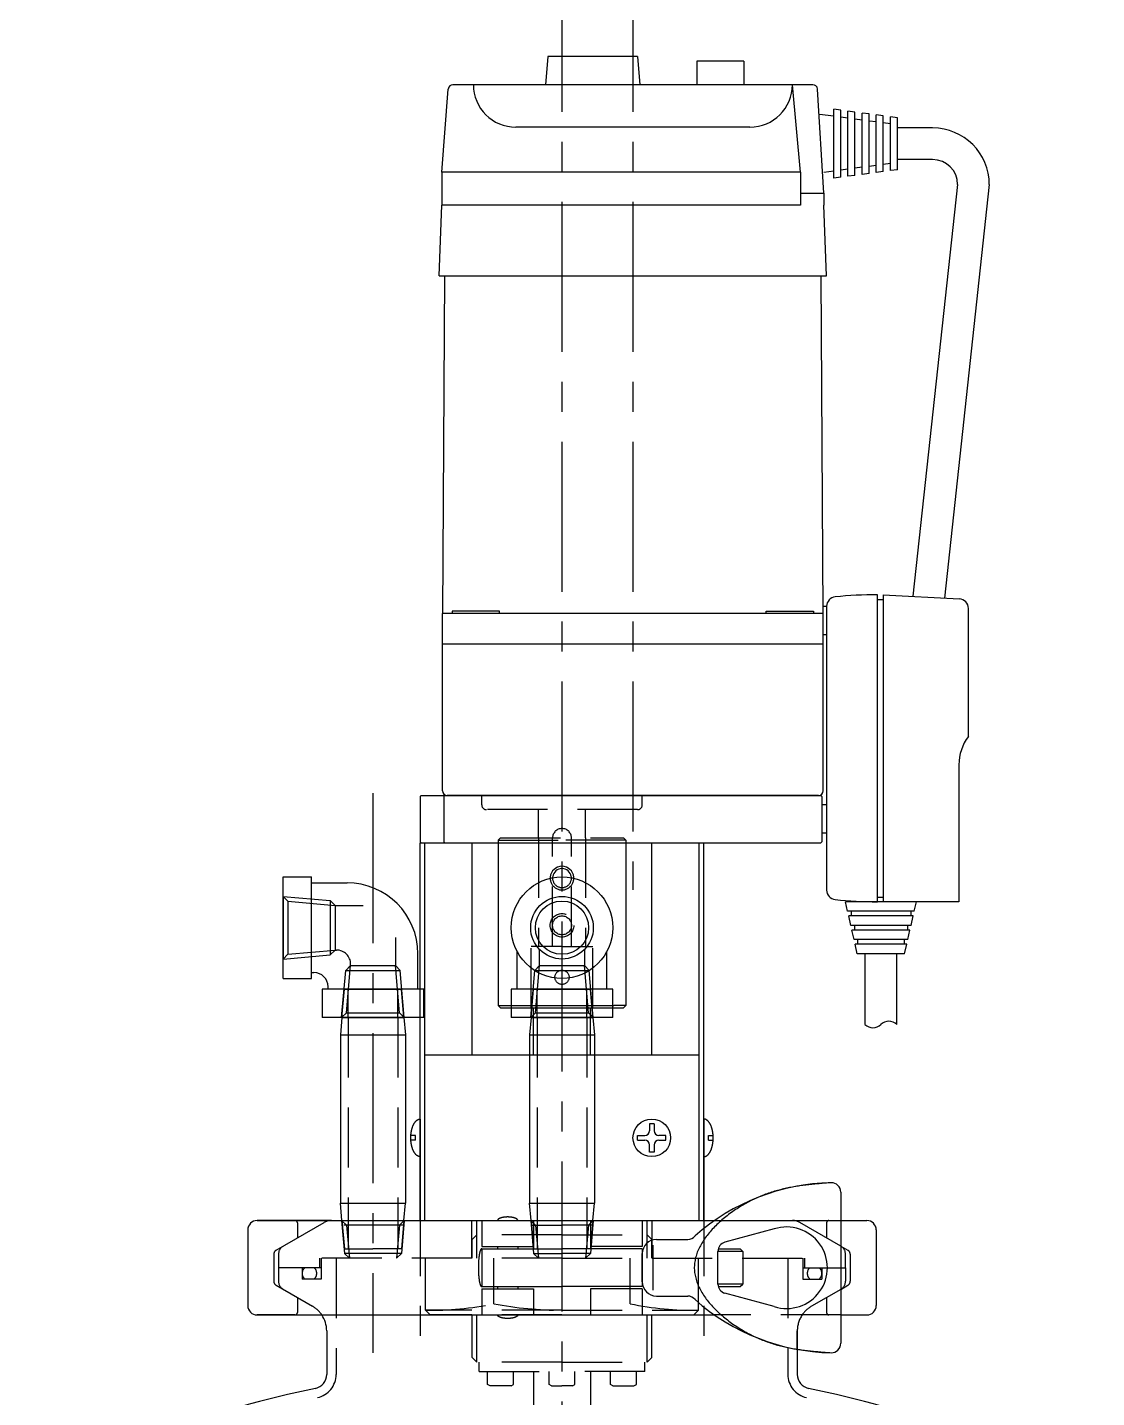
# Model space of a CAD drawing. Extents: x -205 to 734, y -924 to 175.
# Drawn here: x -113.1 to 113.1, y -487.5 to -197.4 of the extents above; entities that cross this region are included whole.
import ezdxf

# ---------------------------------------------------------------- set-up
doc = ezdxf.new("R2010")
doc.units = 0
doc.linetypes.add('CENTER', pattern=[50.8, 31.75, -6.35, 6.35, -6.35])
doc.linetypes.add('DASHED', pattern=[19.05, 12.7, -6.35])
doc.layers.get('0').update_dxf_attribs({"linetype": 'CONTINUOUS'})
doc.layers.add('CENTER', color=1, linetype='CENTER')

msp = doc.modelspace()

# ---------------------------------------------------------------- linework, layer by layer
at = {"color": 7, "linetype": 'CONTINUOUS'}
for p, q in [((-3, -203.5), (-3.5, -209.5)), ((16, -203.5), (-3, -203.5)), ((16, -203.5), (16.5, -209.5)), ((38.5, -204.5), (28.5, -204.5)), ((28.5, -204.5), (28.5, -209.5)), ((38.5, -204.5), (38.5, -209.5)), ((-25.4, -228), (-24.07, -210.42)), ((53.07, -209.5), (-23.07, -209.5)), ((50.5, -228), (48.75, -209.5)), ((55.4, -232.5), (54.07, -210.42)), ((57.5, -216.2), (54.48, -215.8)), ((57.5, -229.3), (57.5, -214.7)), ((59, -214.9), (57.5, -214.7)), ((59, -229.1), (59, -214.9)), ((60.49, -216.6), (59, -216.4)), ((60.5, -228.9), (60.5, -215.1)), ((62, -215.3), (60.5, -215.1)), ((62, -228.7), (62, -215.3)), ((63.5, -217), (62, -216.8)), ((65, -215.7), (63.5, -215.5)), ((63.5, -228.5), (63.5, -215.5)), ((65, -228.3), (65, -215.7)), ((66.5, -217.4), (65, -217.2)), ((66.5, -228.1), (66.5, -215.9)), ((68, -216.1), (66.5, -215.9)), ((68, -227.9), (68, -216.1)), ((69.5, -227.7), (69.5, -216.3)), ((71, -216.5), (69.5, -216.3)), ((71, -227.5), (71, -216.5)), ((39.75, -218.5), (-9.75, -218.5)), ((69.5, -217.8), (68, -217.6)), ((78.43, -218.65), (71, -218.65)), ((69.5, -226.2), (68, -226.4)), ((78.43, -225.35), (71, -225.35)), ((50.5, -228), (-25.4, -228)), ((-25.4, -228), (-25.4, -235)), ((50.5, -228), (50.5, -235)), ((57.5, -227.8), (55.41, -228.08)), ((59, -229.1), (57.5, -229.3)), ((60.49, -227.4), (59, -227.6)), ((62, -228.7), (60.5, -228.9)), ((63.5, -227), (62, -227.2)), ((65, -228.3), (63.5, -228.5)), ((66.5, -226.6), (65, -226.8)), ((68, -227.9), (66.5, -228.1)), ((71, -227.5), (69.5, -227.7)), ((83.73, -230.65), (74.28, -317.82)), ((90.43, -230.65), (80.94, -318.19)), ((50.5, -232.5), (55.4, -232.5)), ((55.4, -232.5), (55.4, -235)), ((-26, -250), (-25.4, -235)), ((50.5, -235), (-25.4, -235)), ((56, -250), (55.4, -235)), ((-26, -250), (56, -250)), ((-25.2, -321.5), (-24.8, -250)), ((54.8, -250), (55.2, -321.5)), ((66.75, -382.5), (66.75, -317.49)), ((66.75, -318.49), (68, -318.49)), ((68, -317.49), (68, -382.5)), ((68, -317.49), (84.11, -318.39)), ((55.3, -321.5), (-25.3, -321.5)), ((-25.3, -359), (-25.3, -321.5)), ((-13.23, -321), (-23.23, -321)), ((-23.23, -321), (-23.23, -321.5)), ((-13.23, -321.5), (-13.23, -321)), ((43.23, -321), (53.23, -321)), ((43.23, -321.5), (43.23, -321)), ((53.23, -321), (53.23, -321.5)), ((56, -320), (55.19, -320)), ((55.3, -359), (55.3, -321.5)), ((56, -319.95), (56, -380.04)), ((86, -347.5), (86, -320.38)), ((56, -326), (55.3, -326)), ((55.3, -328), (-25.3, -328)), ((84, -353.5), (84, -382.5)), ((-30, -360.2), (-29.8, -360)), ((-30, -360.2), (-30, -369.8)), ((-29.8, -360), (54.8, -360)), ((-24.8, -360), (-25, -360.2)), ((-25, -360.2), (-25, -369.8)), ((54.3, -360), (-24.3, -360)), ((54.8, -360), (55, -360.2)), ((55, -360.2), (55, -369.8)), ((56, -362), (55, -362)), ((56, -368), (55, -368)), ((-30, -369.8), (-29.8, -370)), ((-30, -370), (-29, -370)), ((-30, -450), (-30, -370)), ((-29.8, -370), (54.8, -370)), ((-29, -370), (29, -370)), ((-29, -415), (-29, -370)), ((-29, -450), (-29, -370)), ((-25, -369.8), (-24.8, -370)), ((-19, -415), (-19, -370)), ((-13.5, -369.5), (-13.5, -404.5)), ((13.5, -369.5), (13.5, -404.5)), ((19, -415), (19, -370)), ((29, -415), (29, -370)), ((29, -450), (29, -370)), ((30, -450), (30, -370)), ((55, -369.8), (54.8, -370)), ((-59, -377.25), (-53, -377.25)), ((-59, -398.75), (-59, -377.25)), ((-53, -398.75), (-53, -377.25)), ((-53, -378.5), (-45.5, -378.5)), ((-59, -381.37), (-59, -394.63)), ((84, -382.5), (60, -382.5)), ((60.45, -384.5), (60, -382.5)), ((62, -382.5), (62, -382.36)), ((66.75, -381.5), (68, -381.5)), ((74.55, -384.5), (75, -382.5)), ((74.55, -384.5), (60.45, -384.5)), ((74.32, -385.5), (60.68, -385.5)), ((61.14, -387.5), (60.68, -385.5)), ((61.19, -384.5), (61.19, -385.5)), ((73.81, -384.5), (73.81, -385.5)), ((73.86, -387.5), (74.32, -385.5)), ((73.86, -387.5), (61.14, -387.5)), ((73.64, -388.5), (61.36, -388.5)), ((61.82, -390.5), (61.36, -388.5)), ((61.88, -387.5), (61.88, -388.5)), ((73.12, -387.5), (73.12, -388.5)), ((73.18, -390.5), (73.64, -388.5)), ((73.18, -390.5), (61.82, -390.5)), ((72.95, -391.5), (62.05, -391.5)), ((62.5, -393.5), (62.05, -391.5)), ((62.56, -390.5), (62.56, -391.5)), ((72.44, -390.5), (72.44, -391.5)), ((72.5, -393.5), (72.95, -391.5)), ((-30.5, -401), (-30.5, -393.5)), ((-9.5, -401), (-9.5, -393.03)), ((9.5, -401), (9.5, -393.03)), ((72.5, -393.5), (62.5, -393.5)), ((64.15, -408.5), (64.15, -393.5)), ((70.85, -408.5), (70.85, -393.5)), ((-59, -398.75), (-53, -398.75)), ((-53, -397.5), (-52.5, -397.5)), ((-29.25, -401), (-50.75, -401)), ((-50.75, -401), (-50.75, -407)), ((-49.5, -401), (-49.5, -400.5)), ((-29.25, -407), (-29.25, -401)), ((-10.75, -401), (-10.75, -407)), ((10.75, -401), (-10.75, -401)), ((10.75, -407), (10.75, -401)), ((-13.5, -404.5), (-11, -404.5)), ((-13.5, -404.5), (-13, -405)), ((-13, -405), (-11, -405)), ((13.5, -404.5), (11, -404.5)), ((11, -405), (13, -405)), ((13.5, -404.5), (13, -405)), ((-29.25, -407), (-50.75, -407)), ((-46.56, -407), (-46.9, -410.7)), ((-46.63, -407), (-33.37, -407)), ((-46.56, -407), (-33.44, -407)), ((-33.44, -407), (-33.1, -410.7)), ((10.75, -407), (-10.75, -407)), ((-6.56, -407), (-6.9, -410.7)), ((-6.63, -407), (6.63, -407)), ((-6.56, -407), (6.56, -407)), ((6.56, -407), (6.9, -410.7)), ((-46.9, -410.7), (-46.9, -446.3)), ((-46.9, -410.7), (-33.1, -410.7)), ((-33.1, -410.7), (-33.1, -446.3)), ((-6.9, -410.7), (6.9, -410.7)), ((-6.9, -410.7), (-6.9, -446.3)), ((6.9, -410.7), (6.9, -446.3)), ((29, -415), (-29, -415)), ((-30, -428.52), (-30, -436.48)), ((30, -428.52), (30, -436.48)), ((-31, -432), (-31.98, -432)), ((-31, -433), (-31, -432)), ((16, -432), (17.5, -432)), ((16, -433), (16, -432)), ((18.5, -429.5), (18.5, -431)), ((19.5, -429.5), (18.5, -429.5)), ((19.5, -429.5), (19.5, -431)), ((22, -432), (20.5, -432)), ((22, -433), (22, -432)), ((31, -433), (31, -432)), ((31, -432), (31.98, -432)), ((-31, -433), (-31.98, -433)), ((16, -433), (17.5, -433)), ((18.5, -435.5), (18.5, -434)), ((19.5, -434), (19.5, -435.5)), ((20.5, -433), (22, -433)), ((31, -433), (31.98, -433)), ((19.5, -435.5), (18.5, -435.5)), ((-46.9, -446.3), (-33.1, -446.3)), ((-46.56, -450), (-46.9, -446.3)), ((-33.44, -450), (-33.1, -446.3)), ((-6.56, -450), (-6.9, -446.3)), ((-6.9, -446.3), (6.9, -446.3)), ((6.56, -450), (6.9, -446.3)), ((59, -444), (59, -476)), ((-66.5, -452), (-66.5, -468)), ((-56.5, -450), (-64.5, -450)), ((-64.5, -450), (0, -450)), ((-48.8, -450), (-56.5, -450)), ((-46.56, -450), (-33.44, -450)), ((-17, -450), (-17, -455.5)), ((-6.56, -450), (6.56, -450)), ((-6, -450), (-6, -455.5)), ((0, -450), (32.3, -450)), ((6, -450), (6, -455.5)), ((17, -450), (17, -455.5)), ((32.3, -450), (59, -450)), ((44.93, -451.77), (34.48, -454.6)), ((59, -450), (64.5, -450)), ((66.5, -452), (66.5, -468)), ((19.24, -455.22), (19.24, -464.78)), ((20, -454), (26.6, -454)), ((-17, -455.5), (-6, -455.5)), ((-17, -456), (-17, -464)), ((-17, -456), (0, -456)), ((-13.64, -455.5), (-13.64, -456)), ((-9.36, -455.5), (-9.36, -456)), ((17, -456), (0, -456)), ((17, -455.5), (6, -455.5)), ((17, -456), (17, -464)), ((17, -463), (17, -457)), ((33, -463.47), (33, -456.53)), ((38.25, -456.55), (33, -456.55)), ((33.07, -456), (37.7, -456)), ((37.7, -456), (38.25, -456.55)), ((38.25, -456.55), (38.25, -463.45)), ((-17, -464), (0, -464)), ((-13.64, -464), (-13.64, -464.5)), ((-9.36, -464), (-9.36, -464.5)), ((17, -464), (0, -464)), ((38.25, -463.45), (33, -463.45)), ((33.07, -464), (37.7, -464)), ((37.7, -464), (38.25, -463.45)), ((-17, -464.5), (-6, -464.5)), ((-17, -464.5), (-17, -470)), ((-6, -464.5), (-6, -470)), ((6, -464.5), (6, -470)), ((17, -464.5), (6, -464.5)), ((17, -464.5), (17, -470)), ((20, -466), (26.6, -466)), ((44.93, -468.23), (34.48, -465.4)), ((-64.5, -470), (0, -470)), ((-56.5, -470), (-64.5, -470)), ((-56.5, -470), (-50.28, -470)), ((0, -470), (32.3, -470)), ((59, -470), (64.5, -470)), ((-49.8, -473.35), (-49.8, -482.6)), ((49.8, -473.35), (49.8, -482.6))]:
    msp.add_line(p, q, dxfattribs=at)
at = {"color": 3, "linetype": 'DASHED'}
for p, q in [((-17, -362), (-17, -360)), ((17, -362), (17, -360)), ((16, -363), (-16, -363)), ((-5, -369), (-5, -363)), ((5, -369), (5, -363)), ((-13, -369), (-13.5, -369.5)), ((-13.5, -369.5), (0, -369.5)), ((-13, -369), (13, -369)), ((-5, -369), (-5, -392)), ((-2, -392), (-2, -369)), ((13.5, -369.5), (0, -369.5)), ((2, -392), (2, -369)), ((5, -369), (5, -392)), ((13, -369), (13.5, -369.5)), ((-59, -381.37), (-49.03, -382.27)), ((-59, -381.37), (-58, -382.37)), ((-58, -382.37), (-58, -393.63)), ((-58, -382.37), (-48.03, -383.27)), ((-49.03, -382.27), (-48.03, -383.27)), ((-49.03, -382.27), (-49.03, -393.73)), ((-48.03, -383.27), (-42.05, -383.27)), ((-48.03, -383.27), (-48.03, -392.73)), ((-35.27, -390.05), (-35.27, -396.03)), ((-59, -394.63), (-58, -393.63)), ((-59, -394.63), (-49.03, -393.73)), ((-58, -393.63), (-48.03, -392.73)), ((-49.03, -393.73), (-48.03, -392.73)), ((-48.03, -392.73), (-47.73, -392.73)), ((-6.5, -405), (-6.5, -392)), ((0, -392), (-6.5, -392)), ((-4.73, -396.03), (-4.73, -392.64)), ((0, -392), (6.5, -392)), ((4.73, -392.64), (4.73, -396.03)), ((6.5, -405), (6.5, -392)), ((-46.63, -407), (-45.73, -397.03)), ((-45.73, -397.03), (-44.73, -396.03)), ((-45.73, -397.03), (-34.27, -397.03)), ((-45.63, -406), (-44.73, -396.03)), ((-44.73, -396.03), (-44.73, -395.73)), ((-44.73, -396.03), (-35.27, -396.03)), ((-34.37, -406), (-35.27, -396.03)), ((-34.27, -397.03), (-35.27, -396.03)), ((-33.37, -407), (-34.27, -397.03)), ((-6.63, -407), (-5.73, -397.03)), ((-5.73, -397.03), (-4.73, -396.03)), ((-5.73, -397.03), (5.73, -397.03)), ((-5.63, -406), (-4.73, -396.03)), ((-4.73, -396.03), (4.73, -396.03)), ((5.73, -397.03), (4.73, -396.03)), ((5.63, -406), (4.73, -396.03)), ((6.63, -407), (5.73, -397.03)), ((-46.56, -407), (-46, -401)), ((-46, -401), (-34, -401)), ((-45.25, -407), (-45.25, -401)), ((-34.75, -407), (-34.75, -401)), ((-33.44, -407), (-34, -401)), ((-6.56, -407), (-6, -401)), ((-6, -401), (6, -401)), ((-5.25, -407), (-5.25, -401)), ((5.25, -407), (5.25, -401)), ((6.56, -407), (6, -401)), ((-46.63, -407), (-45.63, -406)), ((-45.63, -406), (-34.37, -406)), ((-33.37, -407), (-34.37, -406)), ((-11, -404.5), (0, -404.5)), ((-11, -405), (0, -405)), ((-6.63, -407), (-5.63, -406)), ((-6, -415), (-6, -405)), ((-5.63, -406), (5.63, -406)), ((0, -404.5), (11, -404.5)), ((0, -405), (11, -405)), ((6.63, -407), (5.63, -406)), ((6, -415), (6, -405)), ((-45.25, -407), (-45.25, -450)), ((-34.75, -407), (-34.75, -450)), ((-5.25, -407), (-5.25, -450)), ((5.25, -407), (5.25, -450)), ((-60.5, -456.29), (-50.3, -450.4)), ((-56, -450.5), (-56, -453.69)), ((-46.63, -450), (-45.63, -451)), ((-46.63, -450), (-46, -457)), ((-46.56, -450), (-46, -456)), ((-33.46, -451), (-46.54, -451)), ((-45.63, -451), (-45, -458)), ((-45.25, -450), (-45.25, -456)), ((-34.37, -451), (-35, -458)), ((-34.75, -450), (-34.75, -456)), ((-33.37, -450), (-34.37, -451)), ((-33.37, -450), (-34, -457)), ((-33.44, -450), (-34, -456)), ((-19.1, -458), (-19.1, -450)), ((-18, -458), (-18, -450)), ((-18, -457), (-18, -450)), ((-6.63, -450), (-5.63, -451)), ((-6.63, -450), (-6, -457)), ((-6.56, -450), (-6, -456)), ((-6.54, -451), (0, -451)), ((-5.63, -451), (-5, -458)), ((-5.25, -450), (-5.25, -456)), ((6.54, -451), (0, -451)), ((5.63, -451), (5, -458)), ((5.25, -450), (5.25, -456)), ((6.63, -450), (5.63, -451)), ((6.63, -450), (6, -457)), ((6.56, -450), (6, -456)), ((18, -457), (18, -450)), ((18, -458), (18, -450)), ((19.1, -458), (19.1, -450)), ((59, -455.42), (50.3, -450.4)), ((56, -450.5), (56, -453.69)), ((-19, -454), (-18, -453)), ((-19, -458), (-19, -454)), ((0, -453), (-18, -453)), ((0, -453), (18, -453)), ((19, -454), (18, -453)), ((19, -458), (19, -454)), ((59, -455.42), (60.5, -456.29)), ((-61, -457.15), (-61, -462.85)), ((-60, -457.15), (-60, -462.85)), ((-51.35, -458), (-51.35, -460)), ((0, -458), (-51.35, -458)), ((-51, -458), (-51, -462.4)), ((-47.8, -458), (-47.8, -482.6)), ((-46, -456), (-40, -456)), ((-46, -457), (-45, -458)), ((-34, -457), (-46, -457)), ((-34, -456), (-40, -456)), ((-34, -457), (-35, -458)), ((-28.87, -469), (-28.87, -458)), ((-14.43, -467.63), (-14.43, -458)), ((-6, -456), (0, -456)), ((-6, -457), (0, -457)), ((-6, -457), (-5, -458)), ((6, -456), (0, -456)), ((6, -457), (0, -457)), ((0, -458), (51.35, -458)), ((6, -457), (5, -458)), ((14.43, -467.63), (14.43, -458)), ((28.87, -469), (28.87, -458)), ((47.8, -458), (47.8, -482.6)), ((51, -458), (51, -462.4)), ((51.35, -458), (51.35, -460)), ((60, -460), (60, -457.15)), ((61, -457.15), (61, -462.85)), ((-51, -460), (-60, -460)), ((-55, -460), (-55, -462.4)), ((51, -460), (60, -460)), ((55, -460), (55, -462.4)), ((60, -460), (60, -462.85)), ((-60.5, -463.71), (-52.8, -468.16)), ((-51, -462.4), (-55, -462.4)), ((51, -462.4), (55, -462.4)), ((59, -464.58), (60.5, -463.71)), ((-56, -466.31), (-56, -469.5)), ((59, -464.58), (52.8, -468.16)), ((56, -466.31), (56, -469.5)), ((0, -469), (-28.87, -469)), ((-27.87, -470), (-28.87, -469)), ((0, -469), (28.87, -469)), ((27.87, -470), (28.87, -469)), ((0, -470), (-27.87, -470)), ((-19, -479), (-19, -470)), ((-18, -480), (-18, -470)), ((0, -470), (27.87, -470)), ((18, -480), (18, -470)), ((19, -479), (19, -470)), ((59, -470), (32.3, -470)), ((49.8, -477.28), (49.8, -473.35)), ((-18, -480), (-19, -479)), ((-18, -480), (-19, -479)), ((0, -480), (-18, -480)), ((-17.5, -482), (-17.5, -480)), ((0, -480), (18, -480)), ((17.5, -482), (17.5, -480)), ((18, -480), (19, -479)), ((18, -480), (19, -479)), ((-17.5, -482), (0, -482)), ((-15.75, -484.7), (-15.75, -482)), ((-10.25, -484.7), (-10.25, -482)), ((-6, -482), (-6, -667)), ((-2.75, -484.7), (-2.75, -482)), ((17.5, -482), (0, -482)), ((2.75, -484.7), (2.75, -482)), ((6, -482), (6, -667)), ((10.25, -484.7), (10.25, -482)), ((15.75, -484.7), (15.75, -482)), ((-15.23, -485), (-15.75, -484.7)), ((-10.77, -485), (-15.23, -485)), ((-10.77, -485), (-10.25, -484.7)), ((-2.23, -485), (-2.75, -484.7)), ((-2.23, -485), (0, -485)), ((2.23, -485), (0, -485)), ((2.23, -485), (2.75, -484.7)), ((10.77, -485), (10.25, -484.7)), ((10.77, -485), (15.23, -485)), ((15.23, -485), (15.75, -484.7))]:
    msp.add_line(p, q, dxfattribs=at)
at = {"color": 7, "linetype": 'CONTINUOUS'}
for points in [[(-30, -436.48, 0), (-30.05, -436.48, 0), (-30.1, -436.48, 0), (-30.15, -436.47, 0), (-30.2, -436.46, 0), (-30.24, -436.45, 0), (-30.29, -436.44, 0), (-30.34, -436.43, 0), (-30.39, -436.41, 0), (-30.44, -436.39, 0), (-30.49, -436.36, 0), (-30.53, -436.34, 0), (-30.58, -436.31, 0), (-30.63, -436.28, 0), (-30.67, -436.25, 0), (-30.72, -436.22, 0), (-30.77, -436.18, 0), (-30.81, -436.14, 0), (-30.86, -436.1, 0), (-30.9, -436.06, 0), (-30.94, -436.01, 0), (-30.99, -435.97, 0), (-31.03, -435.92, 0), (-31.07, -435.87, 0), (-31.11, -435.81, 0), (-31.15, -435.76, 0), (-31.19, -435.7, 0), (-31.23, -435.64, 0), (-31.27, -435.58, 0), (-31.31, -435.52, 0), (-31.34, -435.45, 0), (-31.38, -435.38, 0), (-31.41, -435.32, 0), (-31.45, -435.25, 0), (-31.48, -435.18, 0), (-31.51, -435.1, 0), (-31.55, -435.03, 0), (-31.58, -434.95, 0), (-31.61, -434.87, 0), (-31.64, -434.79, 0), (-31.66, -434.71, 0), (-31.69, -434.63, 0), (-31.72, -434.55, 0), (-31.74, -434.46, 0), (-31.76, -434.38, 0), (-31.79, -434.29, 0), (-31.81, -434.2, 0), (-31.83, -434.11, 0), (-31.85, -434.02, 0), (-31.87, -433.93, 0), (-31.88, -433.84, 0), (-31.9, -433.75, 0), (-31.91, -433.66, 0), (-31.93, -433.56, 0), (-31.94, -433.47, 0), (-31.95, -433.37, 0), (-31.96, -433.28, 0), (-31.97, -433.18, 0), (-31.98, -433.08, 0), (-31.98, -432.99, 0), (-31.99, -432.89, 0), (-31.99, -432.79, 0), (-32, -432.69, 0), (-32, -432.6, 0), (-32, -432.5, 0), (-32, -432.4, 0), (-32, -432.31, 0), (-31.99, -432.21, 0), (-31.99, -432.11, 0), (-31.98, -432.01, 0), (-31.98, -431.92, 0), (-31.97, -431.82, 0), (-31.96, -431.72, 0), (-31.95, -431.63, 0), (-31.94, -431.53, 0), (-31.93, -431.44, 0), (-31.91, -431.34, 0), (-31.9, -431.25, 0), (-31.88, -431.16, 0), (-31.87, -431.07, 0), (-31.85, -430.98, 0), (-31.83, -430.89, 0), (-31.81, -430.8, 0), (-31.79, -430.71, 0), (-31.76, -430.62, 0), (-31.74, -430.54, 0), (-31.72, -430.45, 0), (-31.69, -430.37, 0), (-31.66, -430.29, 0), (-31.64, -430.21, 0), (-31.61, -430.13, 0), (-31.58, -430.05, 0), (-31.55, -429.97, 0), (-31.51, -429.9, 0), (-31.48, -429.82, 0), (-31.45, -429.75, 0), (-31.41, -429.68, 0), (-31.38, -429.62, 0), (-31.34, -429.55, 0), (-31.31, -429.48, 0), (-31.27, -429.42, 0), (-31.23, -429.36, 0), (-31.19, -429.3, 0), (-31.15, -429.24, 0), (-31.11, -429.19, 0), (-31.07, -429.13, 0), (-31.03, -429.08, 0), (-30.99, -429.03, 0), (-30.94, -428.99, 0), (-30.9, -428.94, 0), (-30.86, -428.9, 0), (-30.81, -428.86, 0), (-30.77, -428.82, 0), (-30.72, -428.78, 0), (-30.67, -428.75, 0), (-30.63, -428.72, 0), (-30.58, -428.69, 0), (-30.53, -428.66, 0), (-30.49, -428.64, 0), (-30.44, -428.61, 0), (-30.39, -428.59, 0), (-30.34, -428.57, 0), (-30.29, -428.56, 0), (-30.24, -428.55, 0), (-30.2, -428.54, 0), (-30.15, -428.53, 0), (-30.1, -428.52, 0), (-30.05, -428.52, 0), (-30, -428.52, 0)], [(30, -436.48, 0), (30.05, -436.48, 0), (30.1, -436.48, 0), (30.15, -436.47, 0), (30.2, -436.46, 0), (30.24, -436.45, 0), (30.29, -436.44, 0), (30.34, -436.43, 0), (30.39, -436.41, 0), (30.44, -436.39, 0), (30.49, -436.36, 0), (30.53, -436.34, 0), (30.58, -436.31, 0), (30.63, -436.28, 0), (30.67, -436.25, 0), (30.72, -436.22, 0), (30.77, -436.18, 0), (30.81, -436.14, 0), (30.86, -436.1, 0), (30.9, -436.06, 0), (30.94, -436.01, 0), (30.99, -435.97, 0), (31.03, -435.92, 0), (31.07, -435.87, 0), (31.11, -435.81, 0), (31.15, -435.76, 0), (31.19, -435.7, 0), (31.23, -435.64, 0), (31.27, -435.58, 0), (31.31, -435.52, 0), (31.34, -435.45, 0), (31.38, -435.38, 0), (31.41, -435.32, 0), (31.45, -435.25, 0), (31.48, -435.18, 0), (31.51, -435.1, 0), (31.55, -435.03, 0), (31.58, -434.95, 0), (31.61, -434.87, 0), (31.64, -434.79, 0), (31.66, -434.71, 0), (31.69, -434.63, 0), (31.72, -434.55, 0), (31.74, -434.46, 0), (31.76, -434.38, 0), (31.79, -434.29, 0), (31.81, -434.2, 0), (31.83, -434.11, 0), (31.85, -434.02, 0), (31.87, -433.93, 0), (31.88, -433.84, 0), (31.9, -433.75, 0), (31.91, -433.66, 0), (31.93, -433.56, 0), (31.94, -433.47, 0), (31.95, -433.37, 0), (31.96, -433.28, 0), (31.97, -433.18, 0), (31.98, -433.08, 0), (31.98, -432.99, 0), (31.99, -432.89, 0), (31.99, -432.79, 0), (32, -432.69, 0), (32, -432.6, 0), (32, -432.5, 0), (32, -432.4, 0), (32, -432.31, 0), (31.99, -432.21, 0), (31.99, -432.11, 0), (31.98, -432.01, 0), (31.98, -431.92, 0), (31.97, -431.82, 0), (31.96, -431.72, 0), (31.95, -431.63, 0), (31.94, -431.53, 0), (31.93, -431.44, 0), (31.91, -431.34, 0), (31.9, -431.25, 0), (31.88, -431.16, 0), (31.87, -431.07, 0), (31.85, -430.98, 0), (31.83, -430.89, 0), (31.81, -430.8, 0), (31.79, -430.71, 0), (31.76, -430.62, 0), (31.74, -430.54, 0), (31.72, -430.45, 0), (31.69, -430.37, 0), (31.66, -430.29, 0), (31.64, -430.21, 0), (31.61, -430.13, 0), (31.58, -430.05, 0), (31.55, -429.97, 0), (31.51, -429.9, 0), (31.48, -429.82, 0), (31.45, -429.75, 0), (31.41, -429.68, 0), (31.38, -429.62, 0), (31.34, -429.55, 0), (31.31, -429.48, 0), (31.27, -429.42, 0), (31.23, -429.36, 0), (31.19, -429.3, 0), (31.15, -429.24, 0), (31.11, -429.19, 0), (31.07, -429.13, 0), (31.03, -429.08, 0), (30.99, -429.03, 0), (30.94, -428.99, 0), (30.9, -428.94, 0), (30.86, -428.9, 0), (30.81, -428.86, 0), (30.77, -428.82, 0), (30.72, -428.78, 0), (30.67, -428.75, 0), (30.63, -428.72, 0), (30.58, -428.69, 0), (30.53, -428.66, 0), (30.49, -428.64, 0), (30.44, -428.61, 0), (30.39, -428.59, 0), (30.34, -428.57, 0), (30.29, -428.56, 0), (30.24, -428.55, 0), (30.2, -428.54, 0), (30.15, -428.53, 0), (30.1, -428.52, 0), (30.05, -428.52, 0), (30, -428.52, 0)], [(-9.36, -450, 0), (-9.36, -449.98, 0), (-9.36, -449.96, 0), (-9.37, -449.94, 0), (-9.37, -449.93, 0), (-9.38, -449.91, 0), (-9.39, -449.89, 0), (-9.39, -449.87, 0), (-9.4, -449.85, 0), (-9.41, -449.84, 0), (-9.43, -449.82, 0), (-9.44, -449.8, 0), (-9.45, -449.78, 0), (-9.47, -449.77, 0), (-9.49, -449.75, 0), (-9.51, -449.73, 0), (-9.53, -449.71, 0), (-9.55, -449.7, 0), (-9.57, -449.68, 0), (-9.59, -449.66, 0), (-9.61, -449.65, 0), (-9.64, -449.63, 0), (-9.67, -449.62, 0), (-9.69, -449.6, 0), (-9.72, -449.58, 0), (-9.75, -449.57, 0), (-9.78, -449.56, 0), (-9.81, -449.54, 0), (-9.85, -449.53, 0), (-9.88, -449.51, 0), (-9.92, -449.5, 0), (-9.95, -449.49, 0), (-9.99, -449.47, 0), (-10.03, -449.46, 0), (-10.06, -449.45, 0), (-10.1, -449.44, 0), (-10.14, -449.42, 0), (-10.18, -449.41, 0), (-10.23, -449.4, 0), (-10.27, -449.39, 0), (-10.31, -449.38, 0), (-10.36, -449.37, 0), (-10.4, -449.36, 0), (-10.45, -449.35, 0), (-10.49, -449.34, 0), (-10.54, -449.33, 0), (-10.59, -449.32, 0), (-10.63, -449.32, 0), (-10.68, -449.31, 0), (-10.73, -449.3, 0), (-10.78, -449.3, 0), (-10.83, -449.29, 0), (-10.88, -449.29, 0), (-10.93, -449.28, 0), (-10.98, -449.28, 0), (-11.03, -449.27, 0), (-11.08, -449.27, 0), (-11.13, -449.26, 0), (-11.19, -449.26, 0), (-11.24, -449.26, 0), (-11.29, -449.26, 0), (-11.34, -449.25, 0), (-11.4, -449.25, 0), (-11.45, -449.25, 0), (-11.5, -449.25, 0), (-11.55, -449.25, 0), (-11.6, -449.25, 0), (-11.66, -449.25, 0), (-11.71, -449.26, 0), (-11.76, -449.26, 0), (-11.81, -449.26, 0), (-11.87, -449.26, 0), (-11.92, -449.27, 0), (-11.97, -449.27, 0), (-12.02, -449.28, 0), (-12.07, -449.28, 0), (-12.12, -449.29, 0), (-12.17, -449.29, 0), (-12.22, -449.3, 0), (-12.27, -449.3, 0), (-12.32, -449.31, 0), (-12.37, -449.32, 0), (-12.41, -449.32, 0), (-12.46, -449.33, 0), (-12.51, -449.34, 0), (-12.55, -449.35, 0), (-12.6, -449.36, 0), (-12.64, -449.37, 0), (-12.69, -449.38, 0), (-12.73, -449.39, 0), (-12.77, -449.4, 0), (-12.82, -449.41, 0), (-12.86, -449.42, 0), (-12.9, -449.44, 0), (-12.94, -449.45, 0), (-12.97, -449.46, 0), (-13.01, -449.47, 0), (-13.05, -449.49, 0), (-13.08, -449.5, 0), (-13.12, -449.51, 0), (-13.15, -449.53, 0), (-13.19, -449.54, 0), (-13.22, -449.56, 0), (-13.25, -449.57, 0), (-13.28, -449.58, 0), (-13.31, -449.6, 0), (-13.33, -449.62, 0), (-13.36, -449.63, 0), (-13.39, -449.65, 0), (-13.41, -449.66, 0), (-13.43, -449.68, 0), (-13.45, -449.7, 0), (-13.47, -449.71, 0), (-13.49, -449.73, 0), (-13.51, -449.75, 0), (-13.53, -449.77, 0), (-13.55, -449.78, 0), (-13.56, -449.8, 0), (-13.57, -449.82, 0), (-13.59, -449.84, 0), (-13.6, -449.85, 0), (-13.61, -449.87, 0), (-13.61, -449.89, 0), (-13.62, -449.91, 0), (-13.63, -449.93, 0), (-13.63, -449.94, 0), (-13.64, -449.96, 0), (-13.64, -449.98, 0), (-13.64, -450, 0)], [(-17, -456, 0), (-17.02, -456, 0), (-17.03, -456, 0), (-17.05, -456.01, 0), (-17.07, -456.02, 0), (-17.09, -456.03, 0), (-17.1, -456.04, 0), (-17.12, -456.06, 0), (-17.14, -456.08, 0), (-17.15, -456.1, 0), (-17.17, -456.12, 0), (-17.19, -456.14, 0), (-17.2, -456.17, 0), (-17.22, -456.2, 0), (-17.24, -456.23, 0), (-17.25, -456.27, 0), (-17.27, -456.3, 0), (-17.28, -456.34, 0), (-17.3, -456.38, 0), (-17.32, -456.43, 0), (-17.33, -456.47, 0), (-17.35, -456.52, 0), (-17.36, -456.57, 0), (-17.37, -456.62, 0), (-17.39, -456.67, 0), (-17.4, -456.73, 0), (-17.42, -456.79, 0), (-17.43, -456.85, 0), (-17.44, -456.91, 0), (-17.46, -456.97, 0), (-17.47, -457.04, 0), (-17.48, -457.1, 0), (-17.5, -457.17, 0), (-17.51, -457.24, 0), (-17.52, -457.31, 0), (-17.53, -457.39, 0), (-17.54, -457.46, 0), (-17.55, -457.54, 0), (-17.56, -457.62, 0), (-17.57, -457.7, 0), (-17.58, -457.78, 0), (-17.59, -457.86, 0), (-17.6, -457.94, 0), (-17.61, -458.03, 0), (-17.62, -458.11, 0), (-17.63, -458.2, 0), (-17.63, -458.29, 0), (-17.64, -458.38, 0), (-17.65, -458.47, 0), (-17.65, -458.56, 0), (-17.66, -458.65, 0), (-17.67, -458.75, 0), (-17.67, -458.84, 0), (-17.68, -458.93, 0), (-17.68, -459.03, 0), (-17.68, -459.12, 0), (-17.69, -459.22, 0), (-17.69, -459.32, 0), (-17.69, -459.41, 0), (-17.7, -459.51, 0), (-17.7, -459.61, 0), (-17.7, -459.71, 0), (-17.7, -459.8, 0), (-17.7, -459.9, 0), (-17.7, -460, 0), (-17.7, -460.1, 0), (-17.7, -460.2, 0), (-17.7, -460.29, 0), (-17.7, -460.39, 0), (-17.7, -460.49, 0), (-17.69, -460.59, 0), (-17.69, -460.68, 0), (-17.69, -460.78, 0), (-17.68, -460.88, 0), (-17.68, -460.97, 0), (-17.68, -461.07, 0), (-17.67, -461.16, 0), (-17.67, -461.25, 0), (-17.66, -461.35, 0), (-17.65, -461.44, 0), (-17.65, -461.53, 0), (-17.64, -461.62, 0), (-17.63, -461.71, 0), (-17.63, -461.8, 0), (-17.62, -461.89, 0), (-17.61, -461.97, 0), (-17.6, -462.06, 0), (-17.59, -462.14, 0), (-17.58, -462.22, 0), (-17.57, -462.3, 0), (-17.56, -462.38, 0), (-17.55, -462.46, 0), (-17.54, -462.54, 0), (-17.53, -462.61, 0), (-17.52, -462.69, 0), (-17.51, -462.76, 0), (-17.5, -462.83, 0), (-17.48, -462.9, 0), (-17.47, -462.96, 0), (-17.46, -463.03, 0), (-17.44, -463.09, 0), (-17.43, -463.15, 0), (-17.42, -463.21, 0), (-17.4, -463.27, 0), (-17.39, -463.33, 0), (-17.37, -463.38, 0), (-17.36, -463.43, 0), (-17.35, -463.48, 0), (-17.33, -463.53, 0), (-17.32, -463.57, 0), (-17.3, -463.62, 0), (-17.28, -463.66, 0), (-17.27, -463.7, 0), (-17.25, -463.73, 0), (-17.24, -463.77, 0), (-17.22, -463.8, 0), (-17.2, -463.83, 0), (-17.19, -463.86, 0), (-17.17, -463.88, 0), (-17.15, -463.9, 0), (-17.14, -463.92, 0), (-17.12, -463.94, 0), (-17.1, -463.96, 0), (-17.09, -463.97, 0), (-17.07, -463.98, 0), (-17.05, -463.99, 0), (-17.03, -464, 0), (-17.02, -464, 0), (-17, -464, 0)], [(-9.36, -470, 0), (-9.36, -470.02, 0), (-9.36, -470.04, 0), (-9.37, -470.06, 0), (-9.37, -470.07, 0), (-9.38, -470.09, 0), (-9.39, -470.11, 0), (-9.39, -470.13, 0), (-9.4, -470.15, 0), (-9.41, -470.16, 0), (-9.43, -470.18, 0), (-9.44, -470.2, 0), (-9.45, -470.22, 0), (-9.47, -470.23, 0), (-9.49, -470.25, 0), (-9.51, -470.27, 0), (-9.53, -470.29, 0), (-9.55, -470.3, 0), (-9.57, -470.32, 0), (-9.59, -470.34, 0), (-9.61, -470.35, 0), (-9.64, -470.37, 0), (-9.67, -470.38, 0), (-9.69, -470.4, 0), (-9.72, -470.42, 0), (-9.75, -470.43, 0), (-9.78, -470.44, 0), (-9.81, -470.46, 0), (-9.85, -470.47, 0), (-9.88, -470.49, 0), (-9.92, -470.5, 0), (-9.95, -470.51, 0), (-9.99, -470.53, 0), (-10.03, -470.54, 0), (-10.06, -470.55, 0), (-10.1, -470.56, 0), (-10.14, -470.58, 0), (-10.18, -470.59, 0), (-10.23, -470.6, 0), (-10.27, -470.61, 0), (-10.31, -470.62, 0), (-10.36, -470.63, 0), (-10.4, -470.64, 0), (-10.45, -470.65, 0), (-10.49, -470.66, 0), (-10.54, -470.67, 0), (-10.59, -470.68, 0), (-10.63, -470.68, 0), (-10.68, -470.69, 0), (-10.73, -470.7, 0), (-10.78, -470.7, 0), (-10.83, -470.71, 0), (-10.88, -470.71, 0), (-10.93, -470.72, 0), (-10.98, -470.72, 0), (-11.03, -470.73, 0), (-11.08, -470.73, 0), (-11.13, -470.74, 0), (-11.19, -470.74, 0), (-11.24, -470.74, 0), (-11.29, -470.74, 0), (-11.34, -470.75, 0), (-11.4, -470.75, 0), (-11.45, -470.75, 0), (-11.5, -470.75, 0), (-11.55, -470.75, 0), (-11.6, -470.75, 0), (-11.66, -470.75, 0), (-11.71, -470.74, 0), (-11.76, -470.74, 0), (-11.81, -470.74, 0), (-11.87, -470.74, 0), (-11.92, -470.73, 0), (-11.97, -470.73, 0), (-12.02, -470.72, 0), (-12.07, -470.72, 0), (-12.12, -470.71, 0), (-12.17, -470.71, 0), (-12.22, -470.7, 0), (-12.27, -470.7, 0), (-12.32, -470.69, 0), (-12.37, -470.68, 0), (-12.41, -470.68, 0), (-12.46, -470.67, 0), (-12.51, -470.66, 0), (-12.55, -470.65, 0), (-12.6, -470.64, 0), (-12.64, -470.63, 0), (-12.69, -470.62, 0), (-12.73, -470.61, 0), (-12.77, -470.6, 0), (-12.82, -470.59, 0), (-12.86, -470.58, 0), (-12.9, -470.56, 0), (-12.94, -470.55, 0), (-12.97, -470.54, 0), (-13.01, -470.53, 0), (-13.05, -470.51, 0), (-13.08, -470.5, 0), (-13.12, -470.49, 0), (-13.15, -470.47, 0), (-13.19, -470.46, 0), (-13.22, -470.44, 0), (-13.25, -470.43, 0), (-13.28, -470.42, 0), (-13.31, -470.4, 0), (-13.33, -470.38, 0), (-13.36, -470.37, 0), (-13.39, -470.35, 0), (-13.41, -470.34, 0), (-13.43, -470.32, 0), (-13.45, -470.3, 0), (-13.47, -470.29, 0), (-13.49, -470.27, 0), (-13.51, -470.25, 0), (-13.53, -470.23, 0), (-13.55, -470.22, 0), (-13.56, -470.2, 0), (-13.57, -470.18, 0), (-13.59, -470.16, 0), (-13.6, -470.15, 0), (-13.61, -470.13, 0), (-13.61, -470.11, 0), (-13.62, -470.09, 0), (-13.63, -470.07, 0), (-13.63, -470.06, 0), (-13.64, -470.04, 0), (-13.64, -470.02, 0), (-13.64, -470, 0)]]:
    msp.add_polyline3d(points, dxfattribs=at)
at = {"color": 7}
msp.add_polyline3d([(56.94, -442, 0), (56.62, -442.02, 0), (56.31, -442.05, 0), (56, -442.07, 0), (55.68, -442.1, 0), (55.37, -442.12, 0), (55.06, -442.15, 0), (54.74, -442.18, 0), (54.43, -442.2, 0), (54.12, -442.23, 0), (53.8, -442.26, 0), (53.49, -442.29, 0), (53.17, -442.32, 0), (52.86, -442.35, 0), (52.55, -442.39, 0), (52.23, -442.42, 0), (51.92, -442.46, 0), (51.61, -442.5, 0), (51.29, -442.54, 0), (50.98, -442.58, 0), (50.66, -442.62, 0), (50.35, -442.67, 0), (50.03, -442.71, 0), (49.72, -442.76, 0), (49.4, -442.81, 0), (49.09, -442.87, 0), (48.77, -442.92, 0), (48.46, -442.98, 0), (48.14, -443.04, 0), (47.83, -443.11, 0), (47.51, -443.17, 0), (47.2, -443.24, 0), (46.88, -443.31, 0), (46.56, -443.39, 0), (46.25, -443.47, 0), (45.93, -443.55, 0), (45.61, -443.64, 0), (45.3, -443.73, 0), (44.98, -443.82, 0), (44.66, -443.91, 0), (44.34, -444.01, 0), (44.03, -444.12, 0), (43.71, -444.23, 0), (43.39, -444.34, 0), (43.07, -444.45, 0), (42.75, -444.57, 0), (42.43, -444.7, 0), (42.11, -444.83, 0), (41.79, -444.96, 0), (41.47, -445.1, 0), (41.15, -445.24, 0), (40.83, -445.39, 0), (40.51, -445.54, 0), (40.19, -445.7, 0), (39.87, -445.86, 0), (39.56, -446.03, 0), (39.24, -446.2, 0), (38.92, -446.37, 0), (38.6, -446.55, 0), (38.29, -446.73, 0), (37.98, -446.92, 0), (37.67, -447.11, 0), (37.36, -447.3, 0), (37.05, -447.5, 0), (36.74, -447.7, 0), (36.44, -447.9, 0), (36.14, -448.11, 0), (35.84, -448.32, 0), (35.55, -448.54, 0), (35.25, -448.75, 0), (34.97, -448.98, 0), (34.68, -449.2, 0), (34.4, -449.43, 0), (34.12, -449.66, 0), (33.85, -449.89, 0), (33.58, -450.13, 0), (33.31, -450.37, 0), (33.05, -450.61, 0), (32.79, -450.85, 0), (32.54, -451.1, 0), (32.29, -451.35, 0), (32.05, -451.6, 0), (31.81, -451.85, 0), (31.58, -452.11, 0), (31.36, -452.37, 0), (31.13, -452.63, 0), (30.92, -452.89, 0), (30.71, -453.15, 0), (30.51, -453.42, 0), (30.32, -453.69, 0), (30.13, -453.96, 0), (29.94, -454.23, 0), (29.77, -454.5, 0), (29.6, -454.77, 0), (29.44, -455.05, 0), (29.29, -455.33, 0), (29.14, -455.6, 0), (29.01, -455.88, 0), (28.88, -456.16, 0), (28.76, -456.44, 0), (28.64, -456.73, 0), (28.54, -457.01, 0), (28.44, -457.29, 0), (28.36, -457.58, 0), (28.28, -457.86, 0), (28.21, -458.15, 0), (28.15, -458.44, 0), (28.1, -458.72, 0), (28.06, -459.01, 0), (28.03, -459.3, 0), (28.01, -459.58, 0), (28, -459.87, 0), (28, -460.16, 0), (28.01, -460.45, 0), (28.03, -460.74, 0), (28.07, -461.02, 0), (28.11, -461.31, 0), (28.16, -461.6, 0), (28.22, -461.88, 0), (28.29, -462.17, 0), (28.37, -462.45, 0), (28.45, -462.74, 0), (28.55, -463.02, 0), (28.66, -463.31, 0), (28.77, -463.59, 0), (28.89, -463.87, 0), (29.02, -464.15, 0), (29.16, -464.43, 0), (29.31, -464.71, 0), (29.46, -464.99, 0), (29.62, -465.26, 0), (29.79, -465.54, 0), (29.97, -465.81, 0), (30.15, -466.08, 0), (30.34, -466.35, 0), (30.54, -466.62, 0), (30.74, -466.88, 0), (30.95, -467.15, 0), (31.16, -467.41, 0), (31.39, -467.67, 0), (31.61, -467.93, 0), (31.84, -468.18, 0), (32.08, -468.44, 0), (32.32, -468.69, 0), (32.57, -468.94, 0), (32.82, -469.18, 0), (33.08, -469.43, 0), (33.34, -469.67, 0), (33.61, -469.91, 0), (33.88, -470.14, 0), (34.16, -470.38, 0), (34.43, -470.61, 0), (34.72, -470.83, 0), (35, -471.06, 0), (35.29, -471.28, 0), (35.58, -471.5, 0), (35.88, -471.71, 0), (36.18, -471.92, 0), (36.48, -472.13, 0), (36.78, -472.33, 0), (37.08, -472.54, 0), (37.39, -472.73, 0), (37.7, -472.93, 0), (38.01, -473.11, 0), (38.33, -473.3, 0), (38.64, -473.48, 0), (38.96, -473.66, 0), (39.27, -473.83, 0), (39.59, -474, 0), (39.91, -474.17, 0), (40.23, -474.32, 0), (40.55, -474.48, 0), (40.87, -474.63, 0), (41.18, -474.78, 0), (41.5, -474.92, 0), (41.82, -475.06, 0), (42.14, -475.19, 0), (42.46, -475.32, 0), (42.78, -475.44, 0), (43.1, -475.56, 0), (43.42, -475.68, 0), (43.73, -475.79, 0), (44.05, -475.9, 0), (44.37, -476, 0), (44.69, -476.1, 0), (45, -476.19, 0), (45.32, -476.29, 0), (45.64, -476.37, 0), (45.95, -476.46, 0), (46.27, -476.54, 0), (46.59, -476.62, 0), (46.9, -476.69, 0), (47.22, -476.77, 0), (47.53, -476.83, 0), (47.85, -476.9, 0), (48.16, -476.96, 0), (48.48, -477.03, 0), (48.8, -477.08, 0), (49.11, -477.14, 0), (49.43, -477.19, 0), (49.74, -477.24, 0), (50.05, -477.29, 0), (50.37, -477.34, 0), (50.68, -477.38, 0), (51, -477.43, 0), (51.31, -477.47, 0), (51.63, -477.51, 0), (51.94, -477.54, 0), (52.25, -477.58, 0), (52.57, -477.61, 0), (52.88, -477.65, 0), (53.2, -477.68, 0), (53.51, -477.71, 0), (53.82, -477.74, 0), (54.14, -477.77, 0), (54.45, -477.8, 0), (54.76, -477.82, 0), (55.08, -477.85, 0), (55.39, -477.88, 0), (55.71, -477.9, 0), (56.02, -477.93, 0), (56.33, -477.95, 0), (56.65, -477.98, 0), (56.96, -478, 0)], dxfattribs=at)
at = {"color": 7, "linetype": 'CONTINUOUS'}
for centre, radius in [((0, -388), 10.75), ((0, -388), 6.63), ((0, -388), 5.63), ((19, -432.5), 3.98)]:
    msp.add_circle(centre, radius, dxfattribs=at)
at = {"color": 3, "linetype": 'DASHED'}
for centre, radius in [((0, -387.5), 2.5), ((0, -387.5), 2), ((0, -398.5), 1.5)]:
    msp.add_circle(centre, radius, dxfattribs=at)
at = {"color": 7, "linetype": 'CONTINUOUS'}
for centre, radius, start, end in [((-23.07, -210.5), 1, 90, 175.6724), ((-9.75, -209.5), 9, 180, 270), ((39.75, -209.5), 9, 270, 0), ((53.07, -210.5), 1, 4.3276, 90), ((78.43, -230.65), 12, 0, 90), ((78.43, -230.65), 5.3, 0, 90), ((58, -319.95), 2, 95.8701, 180), ((67, -407.49), 90, 90.1588, 95.8701), ((84, -320.38), 2, 0, 86.8202), ((94, -353.5), 10, 143.1301, 180), ((-24.3, -359), 1, 180, 270), ((54.3, -359), 1, 270, 0), ((0, -377.5), 2.5, 4.9171, 175.0829), ((0, -377.5), 2, 9.2484, 170.7516), ((-45.5, -393.5), 15, 0, 90), ((58, -380.04), 2, 180, 264.1299), ((67, -292.5), 90, 264.1299, 269.8412), ((-52.5, -400.5), 3, 0, 90), ((65.8, -406.78), 2.41, 225.6997, 314.3003), ((69.17, -410.22), 2.41, 45.6997, 134.3003), ((17.5, -431), 1, 270, 0), ((20.5, -431), 1, 180, 270), ((17.5, -434), 1, 0, 90), ((20.5, -434), 1, 90, 180), ((57.87, -486.82), 44.83, 91.1648, 131.5058), ((57, -444), 2, 0, 91.1648), ((-64.5, -452), 2, 90, 180), ((47.53, -460), 8.63, 252.4367, 107.5633), ((64.5, -452), 2, 0, 90), ((20, -457), 3, 90, 180), ((26.6, -452), 2, 270, 321.3816), ((35, -456.53), 2, 105.1374, 180), ((20, -463), 3, 180, 270), ((35, -463.47), 2, 180, 254.8626), ((26.6, -468), 2, 38.6184, 90), ((57.87, -433.18), 44.83, 228.4942, 268.8352), ((-64.5, -468), 2, 180, 270), ((64.5, -468), 2, 270, 0), ((-55.8, -473.35), 6, 0, 33.976), ((57, -476), 2, 268.8352, 360), ((-52.8, -482.6), 3, 281.8557, 0), ((52.8, -482.6), 3, 180, 258.1443), ((0, -734.12), 254, 101.8557, 116.4499), ((0, -734.12), 254, 63.5501, 78.1443)]:
    msp.add_arc(centre, radius, start, end, dxfattribs=at)
at = {"color": 3, "linetype": 'DASHED'}
for centre, radius, start, end in [((-16, -362), 1, 180, 270), ((16, -362), 1, 270, 0), ((0, -369), 2, 0, 180), ((0, -377.5), 2.5, 175.0829, 4.9171), ((0, -377.5), 2, 170.7516, 9.2484), ((-47.73, -395.73), 3, 0, 90), ((-56.5, -450.5), 0.5, 0, 90), ((-48.8, -453), 3, 90, 120), ((48.8, -453), 3, 60, 90), ((56.5, -450.5), 0.5, 90, 180), ((-58, -457.15), 2, 120, 180), ((58, -457.15), 2, 0, 60), ((-60, -457.15), 1, 120, 180), ((60, -457.15), 1, 0, 60), ((-53.45, -461.2), 1.55, 129.268, 230.732), ((-53.45, -461.2), 1.55, 309.268, 50.732), ((53.45, -461.2), 1.55, 129.268, 230.732), ((53.45, -461.2), 1.55, 309.268, 50.732), ((-60, -462.85), 1, 180, 240), ((-58, -462.85), 2, 180, 240), ((58, -462.85), 2, 300, 0), ((60, -462.85), 1, 300, 0), ((-56.5, -469.5), 0.5, 270, 0), ((-55.8, -473.35), 6, 33.976, 60), ((-27.91, -402.52), 66.49, 269.1784, 281.6972), ((0, -392.5), 76.5, 259.1244, 270), ((27.91, -402.52), 66.49, 258.3028, 270.8216), ((55.8, -473.35), 6, 120, 146.024), ((56.5, -469.5), 0.5, 180, 270), ((55.8, -473.35), 6, 146.024, 180), ((-52.8, -482.6), 5, 281.8557, 0), ((52.8, -482.6), 5, 180, 258.1443)]:
    msp.add_arc(centre, radius, start, end, dxfattribs=at)
at = {"layer": 'CENTER', "color": 1, "linetype": 'CENTER'}
for p, q in [((0, -183.5), (0, -888)), ((15, -183.5), (15, -380)), ((-40, -359.54), (-40, -478)), ((-30, -430), (-30, -478)), ((30, -430), (30, -478))]:
    msp.add_line(p, q, dxfattribs=at)

doc.saveas('drawing.dxf')
